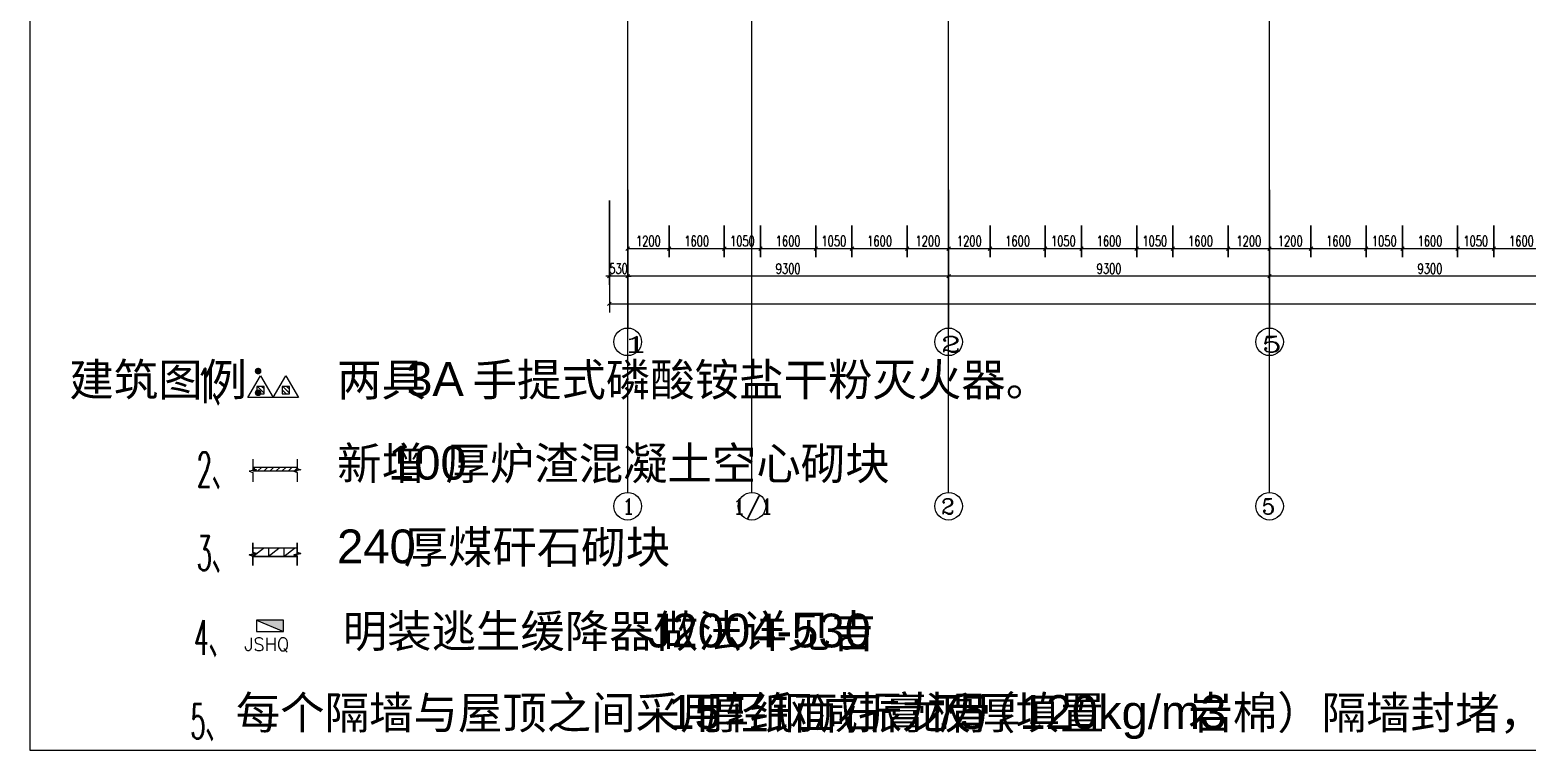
# Model space of a CAD drawing. Header units: millimetres. Extents: x -17321 to 106270, y -22341 to 35329.
# Drawn here: x -17321 to 26062, y -22071 to -1204 of the extents above; entities that cross this region are included whole.
import ezdxf

# ---------------------------------------------------------------- set-up
doc = ezdxf.new("R2010")
doc.units = ezdxf.units.MM
doc.linetypes.add('IMPORT-DOTE _2_', pattern=[0])
doc.linetypes.add('轴网线', pattern=[22.24, 12.7, -3.18, 3.18, -3.18])
for name, color, linetype, lineweight in [('AXIS', 85, 'Continuous', 9), ('AXIS_TEXT', 250, 'Continuous', 9), ('DIM_SYMB', 3, 'Continuous', 9), ('DOTE', 157, 'IMPORT-DOTE _2_', 9), ('PUB_HATCH', 8, 'Continuous', 9), ('PUB_TEXT', 250, 'Continuous', 9), ('PUB_TITLE', 4, 'Continuous', 9), ('S-GRID', 1, 'Continuous', 13), ('S-GRID-IDEN', 1, 'Continuous', 18), ('WALL', 250, 'Continuous', 9), ('WALL-MOVE', 57, 'Continuous', 9), ('建筑说明', 2, 'Continuous', 9), ('救生灭火器', 232, 'Continuous', 9), ('记者站1205_t3_2__3F导出_dwg', 8, 'Continuous', 9)]:
    doc.layers.add(name, color=color, linetype=linetype, lineweight=lineweight)
doc.styles.add('Arial_5', font='arial.ttf', dxfattribs={"height": 943.900103})
doc.styles.add('Arial_6', font='arial.ttf', dxfattribs={"height": 978.602312})
doc.styles.add('Complex_16', font='complex_.ttf', dxfattribs={"height": 450})
doc.styles.add('Complex_2', font='complex_.ttf', dxfattribs={"width": 2.333333, "height": 452.54834})
doc.styles.add('Complex_3', font='complex_.ttf', dxfattribs={"width": 1.5, "height": 452.54834})
doc.styles.add('Simplex_2', font='simplex_.ttf', dxfattribs={"width": 0.706, "height": 297.5})
doc.styles.add('Simplex_3', font='simplex_.ttf', dxfattribs={"width": 0.494118, "height": 1004.0625})
doc.styles.add('Simplex_5', font='simplex_.ttf', dxfattribs={"height": 379.787234})

# ---------------------------------------------------------------- blocks, each defined once
blk = doc.blocks.new('记者站1205_t3_2__3F导出_dwg__ArchTick-1307849-建模-三层平面图')
at = {"layer": 'AXIS'}
blk.add_line((-0.5, -0.5), (0.5, 0.5), dxfattribs=at)
blk = doc.blocks.new('记者站1205_t3_2__3F导出_dwg_czxczxczxceqeqwe-V3-建模-三层平面图')
at = {"layer": '救生灭火器'}
blk.add_hatch(color=256, dxfattribs=at).paths.add_polyline_path([(130, 110), (-130, 110), (130, 0)], flags=0)
at = {"layer": '救生灭火器', "flags": 128}
blk.add_lwpolyline([(-130, 110), (-130, 0), (130, 0), (130, 110), (-130, 110), (130, 0)], dxfattribs=at)
blk = doc.blocks.new('记者站1205_t3_2__3F导出_dwg_czxcxc-1307951-建模-三层平面图')
at = {"layer": '救生灭火器'}
h = blk.add_hatch(dxfattribs=at)
h.set_pattern_fill('FP_7', color=256, style=0, pattern_type=2)
h.set_pattern_definition([(315, (-27174.362, 19832.806), (-21.04774, -21.04774), [])])
h.paths.add_polyline_path([(-91, -38), (-166, -38), (-166, -113), (-91, -113)], flags=0)
h = blk.add_hatch(dxfattribs=at)
h.set_pattern_fill('FP_6', color=256, style=0, pattern_type=2)
h.set_pattern_definition([(315, (-26917.333, 19832.806), (-21.04774, -21.04774), [])])
h.paths.add_polyline_path([(166, -38), (91, -38), (91, -113), (166, -113)], flags=0)
at = {"layer": '救生灭火器', "flags": 128}
for points in [[(0, 0), (-129, -220), (-257, 0)], [(257, 0), (129, -220), (0, 0)], [(-166, -113), (-91, -113), (-91, -38), (-166, -38)], [(91, -113), (166, -113), (166, -38), (91, -38)]]:
    blk.add_lwpolyline(points, close=True, dxfattribs=at)
blk = doc.blocks.new('记者站1205_t3_2__3F导出_dwg-1307846-建模-三层平面图')
at = {"layer": 'PUB_HATCH'}
h = blk.add_hatch(dxfattribs=at)
h.set_pattern_fill('FP_13', color=256, style=0, pattern_type=2)
h.set_pattern_definition([(45, (0, 89.76), (-88.3883476, 88.3883476), [])])
h.paths.add_polyline_path([(2559413, 418080), (2559413, 418180), (2558122, 418180), (2558122, 418080)], flags=0)
h = blk.add_hatch(dxfattribs=at)
h.set_pattern_fill('FP_14', color=256, style=0, pattern_type=2)
h.set_pattern_definition([(0, (0, 0), (0, 350), []), (37.875, (400, 0), (-169.615277, 218.076657), []), (90, (400, 0), (-450, 3e-14), [])])
h.paths.add_polyline_path([(2559413, 415602), (2559413, 415842), (2558122, 415842), (2558122, 415602)], flags=0)
at = {"layer": 'AXIS'}
for p, q in [((2568987, 426222), (2568987, 422222)), ((2578287, 426222), (2578287, 422222)), ((2587587, 426222), (2587587, 422222)), ((2568987, 425197), (2568987, 424272)), ((2568987, 423722), (2569087, 423722)), ((2568457, 422922), (2657517, 422922))]:
    blk.add_line(p, q, dxfattribs=at)
at = {"layer": 'AXIS', "flags": 128}
for points in [[(2568457, 423472), (2568457, 425922), (2568457, 422672)], [(2568987, 424522), (2570187, 424522), (2571787, 424522), (2572837, 424522), (2574437, 424522), (2575487, 424522), (2577087, 424522), (2578287, 424522), (2579487, 424522), (2581087, 424522), (2582137, 424522), (2583737, 424522), (2584787, 424522), (2586387, 424522), (2587587, 424522), (2588787, 424522), (2590387, 424522), (2591437, 424522), (2593037, 424522), (2594087, 424522), (2595687, 424522)], [(2656887, 423722), (2656987, 423722), (2647687, 423722), (2644387, 423722), (2638387, 423722), (2629087, 423722), (2619787, 423722), (2616787, 423722), (2609187, 423722), (2606187, 423722), (2596887, 423722), (2587587, 423722), (2578287, 423722), (2568987, 423722), (2568457, 423722), (2568357, 423722)]]:
    blk.add_lwpolyline(points, dxfattribs=at)
for points in [[(2568987, 423472), (2568987, 425922)], [(2578287, 423472), (2578287, 425922)], [(2587587, 423472), (2587587, 425922)], [(2570187, 424272), (2570187, 425197)], [(2571787, 424272), (2571787, 425197)], [(2572837, 424272), (2572837, 425197)], [(2574437, 424272), (2574437, 425197)], [(2575487, 424272), (2575487, 425197)], [(2577087, 424272), (2577087, 425197)], [(2578287, 424272), (2578287, 425197)], [(2579487, 424272), (2579487, 425197)], [(2581087, 424272), (2581087, 425197)], [(2582137, 424272), (2582137, 425197)], [(2583737, 424272), (2583737, 425197)], [(2584787, 424272), (2584787, 425197)], [(2586387, 424272), (2586387, 425197)], [(2587587, 424272), (2587587, 425197)], [(2588787, 424272), (2588787, 425197)], [(2590387, 424272), (2590387, 425197)], [(2591437, 424272), (2591437, 425197)], [(2593037, 424272), (2593037, 425197)], [(2594087, 424272), (2594087, 425197)]]:
    blk.add_lwpolyline(points, close=True, dxfattribs=at)
at = {"layer": 'AXIS'}
for centre in [(2568987, 421822), (2578287, 421822), (2587587, 421822)]:
    blk.add_circle(centre, 400, dxfattribs=at)
at = {"layer": 'DIM_SYMB', "flags": 128}
for points in [[(2558122, 418420), (2558122, 418147), (2558227, 418109), (2558017, 418072), (2558122, 418035), (2558122, 417762)], [(2559413, 418420), (2559413, 418147), (2559518, 418109), (2559308, 418072), (2559413, 418035), (2559413, 417762)]]:
    blk.add_lwpolyline(points, dxfattribs=at)
for points in [[(2558122, 415337), (2558122, 415610), (2558017, 415647), (2558227, 415684), (2558122, 415722), (2558122, 415995), (2558122, 415722), (2558227, 415684), (2558017, 415647), (2558122, 415610)], [(2559413, 415337), (2559413, 415610), (2559308, 415647), (2559518, 415684), (2559413, 415722), (2559413, 415995), (2559413, 415722), (2559518, 415684), (2559308, 415647), (2559413, 415610)]]:
    blk.add_lwpolyline(points, close=True, dxfattribs=at)
at = {"layer": 'DOTE', "linetype": 'Continuous'}
for p, q in [((2568987, 426222), (2568987, 460054)), ((2578287, 426222), (2578287, 440764)), ((2587587, 426222), (2587587, 440764))]:
    blk.add_line(p, q, dxfattribs=at)
at = {"layer": 'PUB_TITLE', "flags": 128}
blk.add_lwpolyline([(2551665, 409993), (2674265, 409993), (2674265, 467393), (2551665, 467393)], close=True, dxfattribs=at)
at = {"layer": 'WALL', "flags": 128}
blk.add_lwpolyline([(2559413, 415602), (2559413, 415842), (2558122, 415842), (2558122, 415602)], close=True, dxfattribs=at)
at = {"layer": 'WALL-MOVE', "color": 175, "flags": 128}
blk.add_lwpolyline([(2558122, 418180), (2558122, 418080), (2559413, 418080), (2559413, 418180)], close=True, dxfattribs=at)
at = {"rotation": 180}
for name, p, xscale, yscale, zscale in [('记者站1205_t3_2__3F导出_dwg__ArchTick-1307849-建模-三层平面图', (2568987, 424522), 100, 100, 100), ('记者站1205_t3_2__3F导出_dwg__ArchTick-1307849-建模-三层平面图', (2570187, 424522), 100, 100, 100), ('记者站1205_t3_2__3F导出_dwg__ArchTick-1307849-建模-三层平面图', (2571787, 424522), 100, 100, 100), ('记者站1205_t3_2__3F导出_dwg__ArchTick-1307849-建模-三层平面图', (2572837, 424522), 100, 100, 100), ('记者站1205_t3_2__3F导出_dwg__ArchTick-1307849-建模-三层平面图', (2574437, 424522), 100, 100, 100), ('记者站1205_t3_2__3F导出_dwg__ArchTick-1307849-建模-三层平面图', (2575487, 424522), 100, 100, 100), ('记者站1205_t3_2__3F导出_dwg__ArchTick-1307849-建模-三层平面图', (2577087, 424522), 100, 100, 100), ('记者站1205_t3_2__3F导出_dwg__ArchTick-1307849-建模-三层平面图', (2578287, 424522), 100, 100, 100), ('记者站1205_t3_2__3F导出_dwg__ArchTick-1307849-建模-三层平面图', (2579487, 424522), 100, 100, 100), ('记者站1205_t3_2__3F导出_dwg__ArchTick-1307849-建模-三层平面图', (2581087, 424522), 100, 100, 100), ('记者站1205_t3_2__3F导出_dwg__ArchTick-1307849-建模-三层平面图', (2582137, 424522), 100, 100, 100), ('记者站1205_t3_2__3F导出_dwg__ArchTick-1307849-建模-三层平面图', (2583737, 424522), 100, 100, 100), ('记者站1205_t3_2__3F导出_dwg__ArchTick-1307849-建模-三层平面图', (2584787, 424522), 100, 100, 100), ('记者站1205_t3_2__3F导出_dwg__ArchTick-1307849-建模-三层平面图', (2586387, 424522), 100, 100, 100), ('记者站1205_t3_2__3F导出_dwg__ArchTick-1307849-建模-三层平面图', (2587587, 424522), 100, 100, 100), ('记者站1205_t3_2__3F导出_dwg__ArchTick-1307849-建模-三层平面图', (2588787, 424522), 100, 100, 100), ('记者站1205_t3_2__3F导出_dwg__ArchTick-1307849-建模-三层平面图', (2590387, 424522), 100, 100, 100), ('记者站1205_t3_2__3F导出_dwg__ArchTick-1307849-建模-三层平面图', (2591437, 424522), 100, 100, 100), ('记者站1205_t3_2__3F导出_dwg__ArchTick-1307849-建模-三层平面图', (2593037, 424522), 100, 100, 100), ('记者站1205_t3_2__3F导出_dwg__ArchTick-1307849-建模-三层平面图', (2594087, 424522), 100, 100, 100), ('记者站1205_t3_2__3F导出_dwg__ArchTick-1307849-建模-三层平面图', (2568987, 423722), 100, 100, 100), ('记者站1205_t3_2__3F导出_dwg__ArchTick-1307849-建模-三层平面图', (2568987, 423722), 100, 100, 100), ('记者站1205_t3_2__3F导出_dwg__ArchTick-1307849-建模-三层平面图', (2578287, 423722), 100, 100, 100), ('记者站1205_t3_2__3F导出_dwg__ArchTick-1307849-建模-三层平面图', (2587587, 423722), 100, 100, 100), ('记者站1205_t3_2__3F导出_dwg__ArchTick-1307849-建模-三层平面图', (2568457, 422922), 100, 100, 100), ('记者站1205_t3_2__3F导出_dwg_czxcxc-1307951-建模-三层平面图', (2558712, 420208), 2.84765625, 2.84765625, 2.84765625)]:
    blk.add_blockref(name, p, dxfattribs=dict(at, xscale=xscale, yscale=yscale, zscale=zscale))
for name, p, xscale, yscale, zscale in [('记者站1205_t3_2__3F导出_dwg__ArchTick-1307849-建模-三层平面图', (2570187, 424522), 100, 100, 100), ('记者站1205_t3_2__3F导出_dwg__ArchTick-1307849-建模-三层平面图', (2571787, 424522), 100, 100, 100), ('记者站1205_t3_2__3F导出_dwg__ArchTick-1307849-建模-三层平面图', (2572837, 424522), 100, 100, 100), ('记者站1205_t3_2__3F导出_dwg__ArchTick-1307849-建模-三层平面图', (2574437, 424522), 100, 100, 100), ('记者站1205_t3_2__3F导出_dwg__ArchTick-1307849-建模-三层平面图', (2575487, 424522), 100, 100, 100), ('记者站1205_t3_2__3F导出_dwg__ArchTick-1307849-建模-三层平面图', (2577087, 424522), 100, 100, 100), ('记者站1205_t3_2__3F导出_dwg__ArchTick-1307849-建模-三层平面图', (2578287, 424522), 100, 100, 100), ('记者站1205_t3_2__3F导出_dwg__ArchTick-1307849-建模-三层平面图', (2579487, 424522), 100, 100, 100), ('记者站1205_t3_2__3F导出_dwg__ArchTick-1307849-建模-三层平面图', (2581087, 424522), 100, 100, 100), ('记者站1205_t3_2__3F导出_dwg__ArchTick-1307849-建模-三层平面图', (2582137, 424522), 100, 100, 100), ('记者站1205_t3_2__3F导出_dwg__ArchTick-1307849-建模-三层平面图', (2583737, 424522), 100, 100, 100), ('记者站1205_t3_2__3F导出_dwg__ArchTick-1307849-建模-三层平面图', (2584787, 424522), 100, 100, 100), ('记者站1205_t3_2__3F导出_dwg__ArchTick-1307849-建模-三层平面图', (2586387, 424522), 100, 100, 100), ('记者站1205_t3_2__3F导出_dwg__ArchTick-1307849-建模-三层平面图', (2587587, 424522), 100, 100, 100), ('记者站1205_t3_2__3F导出_dwg__ArchTick-1307849-建模-三层平面图', (2588787, 424522), 100, 100, 100), ('记者站1205_t3_2__3F导出_dwg__ArchTick-1307849-建模-三层平面图', (2590387, 424522), 100, 100, 100), ('记者站1205_t3_2__3F导出_dwg__ArchTick-1307849-建模-三层平面图', (2591437, 424522), 100, 100, 100), ('记者站1205_t3_2__3F导出_dwg__ArchTick-1307849-建模-三层平面图', (2593037, 424522), 100, 100, 100), ('记者站1205_t3_2__3F导出_dwg__ArchTick-1307849-建模-三层平面图', (2594087, 424522), 100, 100, 100), ('记者站1205_t3_2__3F导出_dwg__ArchTick-1307849-建模-三层平面图', (2568457, 423722), 100, 100, 100), ('记者站1205_t3_2__3F导出_dwg__ArchTick-1307849-建模-三层平面图', (2578287, 423722), 100, 100, 100), ('记者站1205_t3_2__3F导出_dwg__ArchTick-1307849-建模-三层平面图', (2587587, 423722), 100, 100, 100), ('记者站1205_t3_2__3F导出_dwg_czxczxczxceqeqwe-V3-建模-三层平面图', (2558619, 413428), 3, 3, 3)]:
    blk.add_blockref(name, p, dxfattribs=dict(xscale=xscale, yscale=yscale, zscale=zscale))
at = {"layer": 'AXIS', "color": 7, "char_height": 297.5, "attachment_point": 2, "line_spacing_factor": 1.125731, "style": 'Simplex_2'}
for s, insert, width in [('1200', (2569587, 424891), 871.28), ('1600', (2570987, 424891), 871.28), ('1050', (2572312, 424891), 871.28), ('1600', (2573637, 424891), 871.28), ('1050', (2574962, 424891), 871.28), ('1600', (2576287, 424891), 871.28), ('1200', (2577687, 424891), 871.28), ('1200', (2578887, 424891), 871.28), ('1600', (2580287, 424891), 871.28), ('1050', (2581612, 424891), 871.28), ('1600', (2582937, 424891), 871.28), ('1050', (2584262, 424891), 871.28), ('1600', (2585587, 424891), 871.28), ('1200', (2586987, 424891), 871.28), ('1200', (2588187, 424891), 871.28), ('1600', (2589587, 424891), 871.28), ('1050', (2590912, 424891), 871.28), ('1600', (2592237, 424891), 871.28), ('1050', (2593562, 424891), 871.28), ('1600', (2594887, 424891), 871.28), ('530', (2568722, 424091), 688.42), ('9300', (2573637, 424091), 917.9), ('9300', (2582937, 424091), 917.9), ('9300', (2592237, 424091), 917.9)]:
    blk.add_mtext(s, dxfattribs=dict(at, insert=insert, width=width))
at = {"layer": 'AXIS_TEXT', "color": 7, "char_height": 452.55, "attachment_point": 1, "line_spacing_factor": 1.141342}
for s, insert, width, style in [('\\fComplex|b0|i0|c134|p2|;\\W2.33333;1', (2568760, 421972), 903.31, 'Complex_2'), ('\\fComplex|b0|i0|c134|p2|;\\W1.5;2', (2578060, 421972), 766.45, 'Complex_3'), ('\\fComplex|b0|i0|c134|p2|;\\W1.5;5', (2587360, 421972), 766.45, 'Complex_3')]:
    blk.add_mtext(s, dxfattribs=dict(at, insert=insert, width=width, style=style))
at = {"layer": 'PUB_TEXT', "color": 7, "attachment_point": 1, "line_spacing_factor": 0.941778}
for s, insert, char_height, width, style in [('建筑图例：', (2552806, 421197), 943.9, 8865.06, 'Arial_5'), ('两具', (2560567, 421197), 943.9, 3546.02, 'Arial_5'), ('手提式磷酸铵盐干粉灭火器。', (2564492, 421197), 943.9, 23049.15, 'Arial_5'), ('3A', (2562567, 421233), 978.6, 1838.31, 'Arial_6'), ('新增', (2560567, 418772), 943.9, 3546.02, 'Arial_5'), ('100', (2562042, 418809), 978.6, 2757.46, 'Arial_6'), ('厚炉渣混凝土空心砌块', (2563704, 418772), 943.9, 17730.11, 'Arial_5'), ('厚煤矸石砌块', (2562492, 416348), 943.9, 10638.07, 'Arial_5'), ('240', (2560567, 416384), 978.6, 2757.46, 'Arial_6'), ('明装逃生缓降器做法详见吉', (2560728, 413910), 943.9, 21276.14, 'Arial_5'), ('J2004-530', (2569575, 413946), 978.6, 8272.39, 'Arial_6'), ('\\fArial|b0|i0|c134|p34|;。', (2575087, 413910), 943.9, 1773.01, 'Arial_5'), ('每个隔墙与屋顶之间采用轻钢减振龙骨', (2557630, 411548), 943.9, 30141.19, 'Arial_5'), ('15', (2570163, 411584), 978.6, 1838.31, 'Arial_6'), ('厚纸面石膏板（填置', (2571213, 411548), 943.9, 15957.1, 'Arial_5'), ('75', (2577848, 411584), 978.6, 1838.31, 'Arial_6'), ('\\fArial|b0|i0|c134|p34|;厚', (2579073, 411548), 943.9, 1773.01, 'Arial_5'), ('120kg/m3', (2580335, 411584), 978.6, 7353.23, 'Arial_6'), ('岩棉）隔墙封堵，以满足隔声需求。参见', (2585235, 411548), 943.9, 31914.2, 'Arial_5')]:
    blk.add_mtext(s, dxfattribs=dict(at, insert=insert, char_height=char_height, width=width, style=style))
at = {"layer": '建筑说明', "char_height": 1004.1, "attachment_point": 1, "line_spacing_factor": 1.125731, "style": 'Simplex_3'}
for s, insert, width in [('1、', (2556506, 421046), 1234.12), ('2、', (2556506, 418621), 1343.02), ('3、', (2556506, 416197), 1343.02), ('4、', (2556414, 413759), 1343.02), ('5、', (2556322, 411321), 1343.02)]:
    blk.add_mtext(s, dxfattribs=dict(at, insert=insert, width=width))
at = {"layer": '救生灭火器', "insert": (2557879, 413247), "char_height": 379.8, "width": 1721.01, "attachment_point": 1, "line_spacing_factor": 1.125731, "style": 'Simplex_5'}
blk.add_mtext('JSHQ', dxfattribs=at)
blk = doc.blocks.new('轴网 - 宽度系数 1-579523-建模-三层平面图')
at = {"layer": 'S-GRID-IDEN'}
blk.add_circle((0, 0), 4, dxfattribs=at)

msp = doc.modelspace()

# ---------------------------------------------------------------- linework, layer by layer
at = {"layer": 'S-GRID', "linetype": '轴网线'}
for p, q in [((0, -14605), (0, 33190)), ((3600, -14605), (3600, 8700)), ((9300, -14605), (9300, 8700)), ((18600, -14605), (18600, 8700))]:
    msp.add_line(p, q, dxfattribs=at)

# ---------------------------------------------------------------- block references
at = {"layer": 'S-GRID-IDEN', "xscale": 99.99999999999991, "yscale": 99.99999999999991, "zscale": 99.99999999999991}
for p in [(0, -15005), (3600, -15005), (9300, -15005), (18600, -15005)]:
    msp.add_blockref('轴网 - 宽度系数 1-579523-建模-三层平面图', p, dxfattribs=at)
at = {"layer": '记者站1205_t3_2__3F导出_dwg', "color": 4}
msp.add_blockref('记者站1205_t3_2__3F导出_dwg-1307846-建模-三层平面图', (-2568987, -432064), dxfattribs=at)

# ---------------------------------------------------------------- texts
at = {"layer": 'S-GRID-IDEN', "lineweight": 13, "char_height": 450, "attachment_point": 1, "style": 'Complex_16'}
for s, insert, width in [('1/1', (3034, -14790), 1362.87), ('\\fComplex|b0|i0|c134|p2|;1', (-166, -14790), 392.83), ('\\fComplex|b0|i0|c134|p2|;2', (9081, -14790), 521.1), ('\\fComplex|b0|i0|c134|p2|;5', (18381, -14790), 521.1)]:
    msp.add_mtext(s, dxfattribs=dict(at, insert=insert, width=width))

doc.saveas('drawing.dxf')
